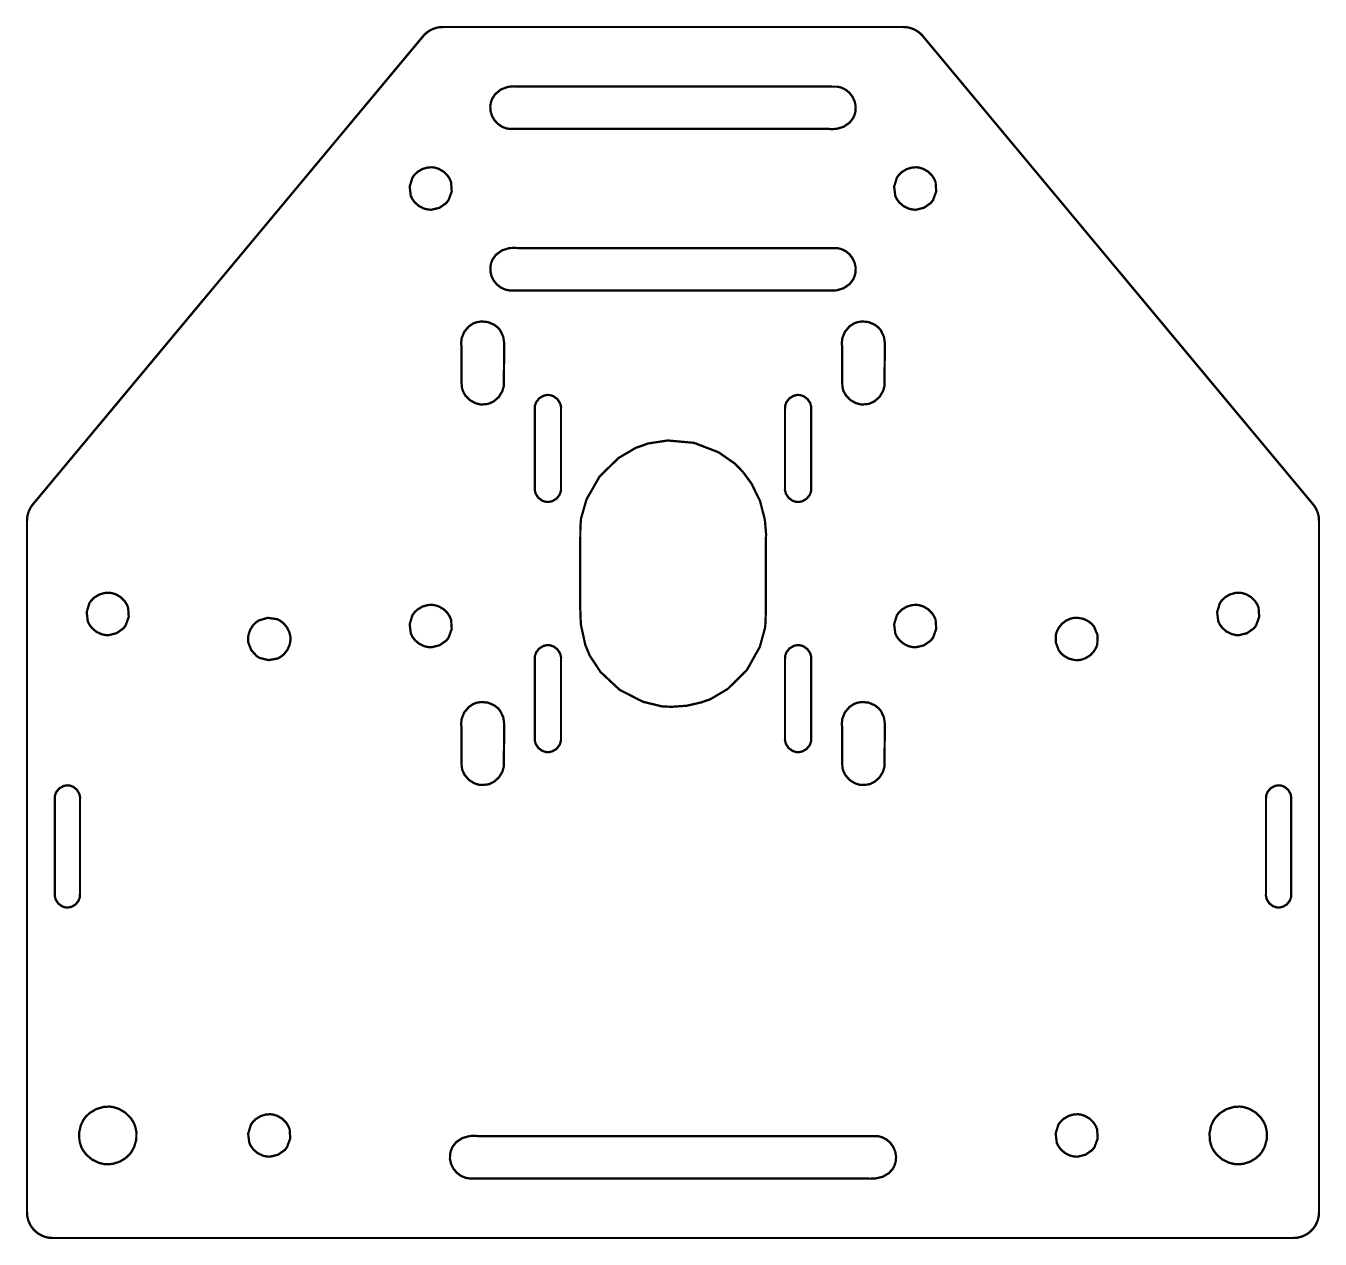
# Model space of a CAD drawing. Extents: x 0 to 6.31, y 0 to 5.92.
import ezdxf

# ---------------------------------------------------------------- set-up
doc = ezdxf.new("R2010")
doc.units = 0
doc.layers.get('0').update_dxf_attribs({"linetype": 'CONTINUOUS'})

msp = doc.modelspace()

# ---------------------------------------------------------------- linework, layer by layer
at = {"color": 0, "const_width": 0.0111111}
for points in [[(6.17974, 0.00553386), (6.18549, 0.00569661), (6.19119, 0.00607639), (6.19689, 0.00672743), (6.20253, 0.00764974), (6.20844, 0.00889757), (6.21431, 0.0104167), (6.22011, 0.012207), (6.22581, 0.0143229), (6.23161, 0.0168186), (6.23725, 0.0195856), (6.24278, 0.0226237), (6.24815, 0.0259332), (6.25347, 0.0295682), (6.25857, 0.0335286), (6.26346, 0.0377061), (6.26818, 0.042155), (6.27257, 0.0468207), (6.27681, 0.0517578), (6.28071, 0.0568576), (6.2844, 0.0621203), (6.28771, 0.0674914), (6.29075, 0.0730251), (6.29351, 0.0787218), (6.29601, 0.0845269), (6.29807, 0.0902235), (6.29992, 0.0960286), (6.30143, 0.101888), (6.30268, 0.107802), (6.3036, 0.113444), (6.30425, 0.119141), (6.30464, 0.124837), (6.30474, 0.130534), (6.30474, 3.50358), (6.30464, 3.509), (6.30425, 3.51443), (6.30371, 3.51981), (6.30285, 3.52518), (6.30181, 3.53054), (6.30051, 3.53581), (6.29904, 3.54101), (6.29731, 3.54617), (6.29536, 3.55122), (6.29318, 3.55615), (6.29075, 3.56104), (6.28814, 3.56581), (6.28538, 3.57047), (6.28233, 3.57497), (6.27914, 3.57937), (6.27576, 3.58361), (4.37375, 5.8661), (4.36931, 5.87115), (4.36453, 5.87597), (4.35954, 5.88053), (4.35433, 5.88482), (4.34874, 5.88889), (4.34293, 5.89268), (4.33692, 5.89615), (4.33074, 5.89925), (4.32438, 5.90201), (4.31787, 5.9044), (4.31125, 5.90647), (4.30453, 5.90815), (4.2979, 5.9094), (4.29124, 5.91032), (4.28444, 5.91086), (4.27772, 5.91108), (2.03261, 5.91108), (2.02588, 5.91086), (2.0191, 5.91032), (2.01243, 5.9094), (2.00575, 5.90815), (1.99908, 5.90647), (1.99246, 5.9044), (1.98594, 5.90201), (1.9796, 5.89925), (1.97342, 5.89615), (1.96739, 5.89268), (1.96158, 5.88889), (1.956, 5.88482), (1.95079, 5.88053), (1.94581, 5.87597), (1.94103, 5.87115), (1.93658, 5.8661), (0.0345053, 3.58361), (0.0311415, 3.57937), (0.0279949, 3.57497), (0.0249567, 3.57047), (0.0221897, 3.56581), (0.0195856, 3.56104), (0.0171442, 3.55615), (0.014974, 3.55122), (0.0130208, 3.54617), (0.0112847, 3.54101), (0.00976563, 3.53581), (0.00851779, 3.53054), (0.00748699, 3.52518), (0.00661893, 3.51981), (0.00602214, 3.51443), (0.00569661, 3.509), (0.00553386, 3.50358), (0.00553386, 0.130534), (0.00569661, 0.124837), (0.00607639, 0.119141), (0.00672743, 0.113444), (0.00764974, 0.107802), (0.00889757, 0.101888), (0.0104167, 0.0960286), (0.012207, 0.0902235), (0.0143229, 0.0845269), (0.0168186, 0.0787218), (0.0195856, 0.0730251), (0.0226237, 0.0674914), (0.0259332, 0.0621203), (0.0296224, 0.0568576), (0.0335286, 0.0517578), (0.0377061, 0.0468207), (0.042155, 0.042155), (0.0468207, 0.0377061), (0.0517578, 0.0335286), (0.0568576, 0.0295682), (0.0621744, 0.0259332), (0.0675456, 0.0226237), (0.0730794, 0.0195856), (0.0787218, 0.0168186), (0.0845269, 0.0143229), (0.0902235, 0.012207), (0.0960286, 0.0104167), (0.101888, 0.00889757), (0.107802, 0.00764974), (0.113444, 0.00672743), (0.119141, 0.00607639), (0.124837, 0.00569661), (0.130534, 0.00553386), (6.17974, 0.00553386)], [(2.36778, 5.41401), (2.3616, 5.41379), (2.34299, 5.41656), (2.32026, 5.42535), (2.3004, 5.43935), (2.28407, 5.45751), (2.27214, 5.47879), (2.26531, 5.50211), (2.26426, 5.52647), (2.26768, 5.54497), (2.26992, 5.55067), (2.27262, 5.55946), (2.28808, 5.58356), (2.31679, 5.60682), (2.35189, 5.61957), (2.38021, 5.62196), (2.38943, 5.62071), (2.51964, 5.62067), (3.82178, 5.62056), (3.95199, 5.62028), (3.95806, 5.61996), (3.97629, 5.61556), (3.99804, 5.60482), (4.0165, 5.58914), (4.03108, 5.56972), (4.04107, 5.54758), (4.0459, 5.52382), (4.04482, 5.49962), (4.03988, 5.48156), (4.03722, 5.47601), (4.0339, 5.46778), (4.01725, 5.44569), (3.98812, 5.42507), (3.9535, 5.4145), (3.92611, 5.41287), (3.91726, 5.41401), (2.36778, 5.41401)], [(1.96935, 5.0204), (1.96246, 5.02067), (1.942, 5.02539), (1.9171, 5.03754), (1.89615, 5.05572), (1.88385, 5.07269), (1.88097, 5.07889), (1.87685, 5.08718), (1.87115, 5.13254), (1.88456, 5.17632), (1.89003, 5.18375), (1.89393, 5.1894), (1.90901, 5.204), (1.93272, 5.21832), (1.95942, 5.22601), (1.98036, 5.22711), (1.98719, 5.22618), (1.99388, 5.22542), (2.01351, 5.21918), (2.037, 5.20551), (2.05626, 5.18625), (2.06728, 5.16883), (2.06976, 5.16254), (2.07329, 5.15414), (2.07622, 5.10894), (2.06065, 5.0664), (2.0549, 5.05931), (2.04981, 5.0529), (2.01676, 5.02962), (1.97749, 5.02001), (1.96935, 5.0204)], [(4.33154, 5.0204), (4.32465, 5.02067), (4.30419, 5.02539), (4.27929, 5.03754), (4.25836, 5.05572), (4.24604, 5.07269), (4.24317, 5.07889), (4.23904, 5.08718), (4.23335, 5.13254), (4.24675, 5.17632), (4.25222, 5.18375), (4.25613, 5.1894), (4.27121, 5.204), (4.29492, 5.21832), (4.32161, 5.22601), (4.34256, 5.22711), (4.34939, 5.22618), (4.35607, 5.22542), (4.37571, 5.21918), (4.39925, 5.20551), (4.41851, 5.18625), (4.42953, 5.16883), (4.43201, 5.16254), (4.43554, 5.15414), (4.43847, 5.10894), (4.42285, 5.0664), (4.4171, 5.05931), (4.41206, 5.0529), (4.37896, 5.02962), (4.33968, 5.02001), (4.33154, 5.0204)], [(2.36301, 4.62674), (2.35682, 4.62679), (2.33832, 4.63043), (2.31603, 4.64025), (2.29682, 4.65522), (2.28136, 4.67415), (2.27046, 4.69601), (2.26471, 4.71967), (2.26486, 4.74403), (2.26915, 4.76237), (2.27165, 4.76801), (2.27474, 4.77658), (2.29118, 4.79969), (2.32058, 4.8214), (2.35585, 4.83279), (2.38396, 4.83453), (2.39307, 4.83328), (2.52294, 4.83322), (3.82206, 4.83317), (3.95199, 4.8329), (3.95806, 4.83257), (3.97629, 4.82818), (3.99804, 4.81743), (4.0165, 4.80176), (4.03108, 4.78228), (4.04107, 4.76014), (4.0459, 4.73643), (4.04482, 4.71218), (4.03988, 4.69412), (4.03722, 4.68858), (4.0339, 4.68033), (4.01725, 4.65826), (3.98812, 4.63769), (3.9535, 4.62706), (3.92611, 4.62549), (3.91726, 4.62663), (3.78771, 4.62668), (2.49251, 4.62668), (2.36301, 4.62674)], [(2.22206, 4.07042), (2.21425, 4.07075), (2.19103, 4.07688), (2.16351, 4.09244), (2.14182, 4.1154), (2.13037, 4.1365), (2.12825, 4.14399), (2.12642, 4.1499), (2.12369, 4.18028), (2.12408, 4.21094), (2.12386, 4.21701), (2.12381, 4.22874), (2.12369, 4.3456), (2.12354, 4.35726), (2.12213, 4.36572), (2.12435, 4.39204), (2.13715, 4.42437), (2.15967, 4.45096), (2.18164, 4.46565), (2.18972, 4.46853), (2.1971, 4.47151), (2.2214, 4.47537), (2.25358, 4.47206), (2.28336, 4.45925), (2.30268, 4.44407), (2.30772, 4.43782), (2.31233, 4.43246), (2.32758, 4.40099), (2.33257, 4.36626), (2.33214, 4.35926), (2.33192, 4.34321), (2.33051, 4.18229), (2.33024, 4.16618), (2.32975, 4.15826), (2.32286, 4.1346), (2.30599, 4.10699), (2.28153, 4.08578), (2.25939, 4.07508), (2.25163, 4.07329), (2.24918, 4.07269), (2.2245, 4.07032), (2.22206, 4.07042)], [(4.07796, 4.07042), (4.07015, 4.07075), (4.04693, 4.07682), (4.01942, 4.09239), (3.99772, 4.1154), (3.98628, 4.1365), (3.98415, 4.14399), (3.98232, 4.1499), (3.9796, 4.18028), (3.97999, 4.21094), (3.97976, 4.21701), (3.97971, 4.22874), (3.9796, 4.3456), (3.97944, 4.35726), (3.97803, 4.36572), (3.98025, 4.39204), (3.99306, 4.42437), (4.01557, 4.45096), (4.03754, 4.46565), (4.04563, 4.46853), (4.053, 4.47151), (4.07731, 4.47537), (4.10949, 4.47206), (4.13926, 4.45925), (4.15858, 4.44407), (4.16363, 4.43782), (4.16824, 4.43246), (4.18349, 4.40099), (4.18847, 4.36626), (4.18804, 4.35926), (4.18782, 4.34321), (4.18642, 4.18229), (4.18614, 4.16618), (4.18571, 4.15826), (4.17882, 4.1346), (4.16189, 4.10699), (4.13747, 4.08578), (4.11529, 4.07508), (4.10753, 4.07329), (4.10508, 4.07269), (4.0804, 4.07032), (4.07796, 4.07042)], [(2.54226, 3.59494), (2.53629, 3.59511), (2.51861, 3.60064), (2.49897, 3.61481), (2.48574, 3.63504), (2.48101, 3.65294), (2.48118, 3.65886), (2.48118, 3.69211), (2.48122, 4.02447), (2.48139, 4.05767), (2.48172, 4.06364), (2.4879, 4.08128), (2.50293, 4.10047), (2.52387, 4.11296), (2.5421, 4.11692), (2.54807, 4.11649), (2.55399, 4.11638), (2.57167, 4.11083), (2.59131, 4.09668), (2.60454, 4.07644), (2.60926, 4.05854), (2.60915, 4.05257), (2.6091, 4.01937), (2.60906, 3.68701), (2.60894, 3.65375), (2.60856, 3.64779), (2.60232, 3.6301), (2.58735, 3.61094), (2.56651, 3.59858), (2.54818, 3.59462), (2.54221, 3.59494), (2.54226, 3.59494)], [(3.76226, 3.59494), (3.75629, 3.59511), (3.73861, 3.60064), (3.71897, 3.61481), (3.70574, 3.63504), (3.70101, 3.65294), (3.70117, 3.65886), (3.70117, 3.69211), (3.70122, 4.02447), (3.70139, 4.05767), (3.70171, 4.06364), (3.7079, 4.08128), (3.72293, 4.10047), (3.74387, 4.11296), (3.7621, 4.11692), (3.76807, 4.11649), (3.77399, 4.11638), (3.79167, 4.11083), (3.81131, 4.09668), (3.82454, 4.07644), (3.82926, 4.05854), (3.82915, 4.05257), (3.8291, 4.01937), (3.82904, 3.68701), (3.82894, 3.65375), (3.82856, 3.64779), (3.82232, 3.6301), (3.8074, 3.611), (3.78651, 3.59858), (3.76824, 3.59462), (3.76226, 3.59494)], [(3.13444, 2.59657), (3.10286, 2.59771), (3.00879, 2.62039), (2.89518, 2.67865), (2.80176, 2.76574), (2.74858, 2.84657), (2.73687, 2.87588), (2.72825, 2.89524), (2.70594, 2.99696), (2.70188, 3.10161), (2.70242, 3.1224), (2.70269, 3.1524), (2.70324, 3.45247), (2.70432, 3.48242), (2.70671, 3.51417), (2.73356, 3.60786), (2.79742, 3.71946), (2.88949, 3.80925), (2.97342, 3.85878), (3.00353, 3.86908), (3.03336, 3.8801), (3.12972, 3.89475), (3.25782, 3.88319), (3.37782, 3.83686), (3.45779, 3.78114), (3.47971, 3.75808), (3.49615, 3.74143), (3.53819, 3.68403), (3.57954, 3.59939), (3.60303, 3.50808), (3.60906, 3.43728), (3.60792, 3.41379), (3.60764, 3.38058), (3.60726, 3.04861), (3.60644, 3.0154), (3.60449, 2.98329), (3.5785, 2.88813), (3.51486, 2.77453), (3.4221, 2.68317), (3.33724, 2.63282), (3.30681, 2.62235), (3.29303, 2.61746), (3.2219, 2.60113), (3.14903, 2.59592), (3.13444, 2.59657)], [(0.394532, 2.94558), (0.387642, 2.94586), (0.367188, 2.95057), (0.342285, 2.96272), (0.321343, 2.9809), (0.309028, 2.99789), (0.306153, 3.00407), (0.302029, 3.01238), (0.296332, 3.05778), (0.309733, 3.10151), (0.315212, 3.10894), (0.319119, 3.11458), (0.334201, 3.12918), (0.35791, 3.1435), (0.384603, 3.15121), (0.405544, 3.15229), (0.412381, 3.15136), (0.419054, 3.15061), (0.438693, 3.14442), (0.46224, 3.13069), (0.4815, 3.11143), (0.492512, 3.09403), (0.495008, 3.08772), (0.498535, 3.07932), (0.501465, 3.03413), (0.48584, 2.9916), (0.480089, 2.98449), (0.475043, 2.97808), (0.441949, 2.95481), (0.402669, 2.94521), (0.394532, 2.94558)], [(5.90636, 2.94558), (5.89947, 2.94586), (5.87901, 2.95057), (5.85411, 2.96272), (5.83317, 2.9809), (5.82086, 2.99789), (5.81799, 3.00407), (5.81386, 3.01238), (5.80817, 3.05778), (5.82156, 3.10151), (5.82704, 3.10894), (5.83094, 3.11458), (5.84603, 3.12918), (5.86974, 3.1435), (5.89643, 3.15121), (5.91737, 3.15229), (5.92421, 3.15136), (5.93088, 3.15061), (5.95053, 3.14442), (5.97401, 3.13069), (5.99328, 3.11143), (6.00429, 3.09403), (6.00678, 3.08772), (6.01031, 3.07932), (6.01324, 3.03413), (5.99767, 2.9916), (5.99192, 2.98449), (5.98682, 2.97808), (5.95378, 2.95481), (5.9145, 2.94521), (5.90636, 2.94558)], [(1.96935, 2.88656), (1.96246, 2.88683), (1.942, 2.89154), (1.9171, 2.90369), (1.89615, 2.92188), (1.88385, 2.93886), (1.88097, 2.94504), (1.87685, 2.95335), (1.87115, 2.99869), (1.88456, 3.04249), (1.89003, 3.04992), (1.89393, 3.05556), (1.90901, 3.07015), (1.93272, 3.08447), (1.95942, 3.09212), (1.98036, 3.09326), (1.98719, 3.09229), (1.99388, 3.09153), (2.01351, 3.08535), (2.037, 3.07161), (2.05626, 3.05236), (2.06728, 3.03494), (2.06976, 3.02865), (2.07329, 3.02024), (2.07622, 2.9751), (2.06065, 2.93257), (2.0549, 2.92546), (2.04981, 2.91906), (2.01676, 2.89578), (1.97749, 2.88618), (1.96935, 2.88656)], [(4.33154, 2.88656), (4.32465, 2.88683), (4.30419, 2.89154), (4.27929, 2.90369), (4.25836, 2.92188), (4.24604, 2.93886), (4.24317, 2.94504), (4.23904, 2.95335), (4.23335, 2.99869), (4.24675, 3.04249), (4.25222, 3.04992), (4.25613, 3.05556), (4.27121, 3.07015), (4.29492, 3.08447), (4.32161, 3.09212), (4.34256, 3.09326), (4.34939, 3.09229), (4.35607, 3.09153), (4.37571, 3.08535), (4.39925, 3.07161), (4.41851, 3.05236), (4.42953, 3.03494), (4.43201, 3.02865), (4.43554, 3.02024), (4.43847, 2.9751), (4.42285, 2.93257), (4.4171, 2.92546), (4.41206, 2.91906), (4.37896, 2.89578), (4.33968, 2.88618), (4.33154, 2.88656)], [(1.08371, 2.91737), (1.08306, 2.92404), (1.08474, 2.94444), (1.09288, 2.97021), (1.10726, 2.99306), (1.12169, 3.00754), (1.12723, 3.01133), (1.13477, 3.01676), (1.17893, 3.02983), (1.2245, 3.02349), (1.2328, 3.01921), (1.23904, 3.01622), (1.25602, 3.00342), (1.27403, 2.98182), (1.2857, 2.95628), (1.28993, 2.93544), (1.28998, 2.92844), (1.29015, 2.9215), (1.28657, 2.9005), (1.27566, 2.87451), (1.2583, 2.85238), (1.24164, 2.83903), (1.23551, 2.83578), (1.22748, 2.83137), (1.18294, 2.82362), (1.13905, 2.83458), (1.1314, 2.83951), (1.12468, 2.84375), (1.09853, 2.87294), (1.08442, 2.9095), (1.08371, 2.91737)], [(5.02436, 2.95535), (5.02615, 2.96186), (5.03526, 2.98042), (5.0524, 3.00163), (5.07438, 3.01774), (5.09332, 3.02593), (5.09993, 3.0274), (5.10667, 3.02908), (5.12793, 3.03011), (5.1556, 3.02501), (5.18093, 3.01286), (5.19749, 2.99951), (5.20199, 2.99414), (5.20811, 2.98719), (5.22542, 2.94461), (5.22358, 2.89865), (5.22021, 2.88997), (5.21783, 2.88368), (5.20719, 2.866), (5.18832, 2.84631), (5.16504, 2.83214), (5.14551, 2.82553), (5.13883, 2.8246), (5.13206, 2.82357), (5.11106, 2.82422), (5.08425, 2.83137), (5.06022, 2.84526), (5.04482, 2.85954), (5.04081, 2.86507), (5.03597, 2.87142), (5.02203, 2.90831), (5.02208, 2.94775), (5.02436, 2.95535)], [(2.54226, 2.37494), (2.53629, 2.37511), (2.51861, 2.38064), (2.49897, 2.39481), (2.48574, 2.41504), (2.48101, 2.43294), (2.48118, 2.43886), (2.48118, 2.47211), (2.48122, 2.80447), (2.48139, 2.83768), (2.48172, 2.84364), (2.4879, 2.86128), (2.50293, 2.88049), (2.52387, 2.89296), (2.5421, 2.89692), (2.54807, 2.89649), (2.55399, 2.89638), (2.57167, 2.89085), (2.59131, 2.87668), (2.60454, 2.85644), (2.60926, 2.83854), (2.60915, 2.83257), (2.6091, 2.79937), (2.60906, 2.46701), (2.60894, 2.43375), (2.60856, 2.42779), (2.60232, 2.4101), (2.58735, 2.39094), (2.56651, 2.37858), (2.54818, 2.37463), (2.54221, 2.37494), (2.54226, 2.37494)], [(3.76226, 2.37494), (3.75629, 2.37511), (3.73861, 2.38064), (3.71897, 2.39481), (3.70574, 2.41504), (3.70101, 2.43294), (3.70117, 2.43886), (3.70117, 2.47211), (3.70122, 2.80447), (3.70139, 2.83768), (3.70171, 2.84364), (3.7079, 2.86128), (3.72293, 2.88049), (3.74387, 2.89296), (3.7621, 2.89692), (3.76807, 2.89649), (3.77399, 2.89638), (3.79167, 2.89085), (3.81131, 2.87668), (3.82454, 2.85644), (3.82926, 2.83854), (3.82915, 2.83257), (3.8291, 2.79937), (3.82904, 2.46696), (3.82894, 2.43371), (3.82856, 2.42774), (3.82232, 2.41004), (3.8074, 2.39094), (3.78651, 2.37853), (3.76824, 2.37463), (3.76226, 2.37494)], [(2.21733, 2.21485), (2.20953, 2.2155), (2.18658, 2.22271), (2.15978, 2.23958), (2.13911, 2.26367), (2.12869, 2.28532), (2.12696, 2.29292), (2.1256, 2.2985), (2.12369, 2.32688), (2.12408, 2.35547), (2.12386, 2.36111), (2.12381, 2.37283), (2.12369, 2.48969), (2.12354, 2.50136), (2.12213, 2.50982), (2.12435, 2.53614), (2.13715, 2.56847), (2.15967, 2.59506), (2.18164, 2.60975), (2.18972, 2.61262), (2.1971, 2.61561), (2.2214, 2.61947), (2.25358, 2.61615), (2.28336, 2.60335), (2.30268, 2.58817), (2.30772, 2.58192), (2.31233, 2.57656), (2.32758, 2.54508), (2.33257, 2.51036), (2.33214, 2.50336), (2.33192, 2.48731), (2.33051, 2.32639), (2.33024, 2.31028), (2.32981, 2.30236), (2.32292, 2.27869), (2.30599, 2.25108), (2.28157, 2.22982), (2.25939, 2.21912), (2.25163, 2.21733), (2.24881, 2.21669), (2.22021, 2.21463), (2.21733, 2.21485)], [(4.07324, 2.21485), (4.06543, 2.2155), (4.04249, 2.22271), (4.01568, 2.23958), (3.99501, 2.26367), (3.9846, 2.28532), (3.98286, 2.29292), (3.9815, 2.2985), (3.9796, 2.32688), (3.97999, 2.35547), (3.97976, 2.36111), (3.97971, 2.37283), (3.9796, 2.48969), (3.97944, 2.50136), (3.97803, 2.50982), (3.98025, 2.53614), (3.99306, 2.56847), (4.01557, 2.59506), (4.03754, 2.60975), (4.04563, 2.61262), (4.053, 2.61561), (4.07731, 2.61947), (4.10949, 2.61615), (4.13926, 2.60335), (4.15858, 2.58817), (4.16363, 2.58192), (4.16824, 2.57656), (4.18349, 2.54508), (4.18847, 2.51036), (4.18804, 2.50336), (4.18782, 2.48731), (4.18642, 2.32639), (4.18614, 2.31028), (4.18571, 2.30236), (4.17882, 2.27869), (4.16189, 2.25108), (4.13747, 2.22982), (4.11529, 2.21912), (4.10753, 2.21733), (4.10471, 2.21669), (4.07611, 2.21463), (4.07324, 2.21485)], [(0.199599, 1.61729), (0.193739, 1.61746), (0.176269, 1.62299), (0.157172, 1.63732), (0.144586, 1.65761), (0.140517, 1.67546), (0.140896, 1.68126), (0.140896, 1.72092), (0.141004, 2.11724), (0.141168, 2.15685), (0.141547, 2.16282), (0.148058, 2.18024), (0.163629, 2.19879), (0.185004, 2.21029), (0.203342, 2.21317), (0.209256, 2.21235), (0.214899, 2.21186), (0.231446, 2.20551), (0.249349, 2.19075), (0.260796, 2.17057), (0.264324, 2.15315), (0.263943, 2.14746), (0.263889, 2.10796), (0.263781, 1.71272), (0.263672, 1.67318), (0.263238, 1.66749), (0.257161, 1.65067), (0.242731, 1.63249), (0.222765, 1.62071), (0.205296, 1.61697), (0.199599, 1.61729)], [(6.10508, 1.61729), (6.09924, 1.61746), (6.08176, 1.62299), (6.06267, 1.63732), (6.05007, 1.65761), (6.04601, 1.67546), (6.04639, 1.68126), (6.04639, 1.72086), (6.04644, 2.11692), (6.0466, 2.15653), (6.04693, 2.16249), (6.05344, 2.18001), (6.06901, 2.19868), (6.09039, 2.21029), (6.10883, 2.21317), (6.11475, 2.21235), (6.12039, 2.21186), (6.13699, 2.20551), (6.15483, 2.19075), (6.16635, 2.17057), (6.16982, 2.15315), (6.16943, 2.14746), (6.16938, 2.10796), (6.16928, 1.71272), (6.16917, 1.67318), (6.16872, 1.66749), (6.16265, 1.65067), (6.14822, 1.63249), (6.12825, 1.62071), (6.11079, 1.61697), (6.10508, 1.61729)], [(0.39285, 0.365126), (0.383518, 0.365506), (0.355686, 0.371907), (0.321832, 0.3884), (0.293349, 0.41314), (0.276585, 0.436199), (0.272678, 0.444607), (0.268554, 0.452908), (0.26096, 0.480197), (0.259278, 0.517578), (0.267307, 0.554144), (0.279406, 0.579699), (0.284885, 0.587185), (0.290201, 0.594835), (0.31071, 0.614746), (0.34299, 0.634278), (0.379286, 0.644694), (0.407769, 0.646268), (0.417046, 0.644965), (0.426107, 0.643881), (0.452854, 0.635471), (0.484864, 0.616863), (0.511068, 0.590712), (0.526042, 0.567057), (0.529406, 0.558485), (0.532932, 0.550076), (0.538738, 0.522624), (0.538249, 0.485568), (0.528267, 0.449924), (0.514974, 0.425239), (0.509224, 0.418078), (0.504124, 0.411621), (0.485678, 0.394749), (0.457357, 0.377658), (0.42589, 0.367567), (0.401042, 0.364746), (0.39285, 0.365126)], [(5.90462, 0.365126), (5.89535, 0.365506), (5.86774, 0.371853), (5.83399, 0.388129), (5.80556, 0.412651), (5.78879, 0.435493), (5.78483, 0.443847), (5.78071, 0.452094), (5.773, 0.479221), (5.771, 0.516385), (5.77865, 0.552789), (5.79042, 0.578342), (5.79579, 0.585829), (5.80106, 0.593588), (5.8214, 0.613824), (5.85368, 0.633789), (5.89003, 0.644586), (5.91868, 0.646322), (5.928, 0.645074), (5.93712, 0.644043), (5.96408, 0.635742), (5.99631, 0.617133), (6.02274, 0.590875), (6.03782, 0.567057), (6.04124, 0.558485), (6.04476, 0.550076), (6.05057, 0.522624), (6.05007, 0.485568), (6.0401, 0.449924), (6.02681, 0.425239), (6.02106, 0.418078), (6.01594, 0.411621), (5.9975, 0.394749), (5.96918, 0.377658), (5.93767, 0.367567), (5.91282, 0.364746), (5.90462, 0.365126)], [(1.18191, 0.402289), (1.17502, 0.402561), (1.15457, 0.407281), (1.12967, 0.419433), (1.10872, 0.437608), (1.09641, 0.45459), (1.09353, 0.460775), (1.08941, 0.469075), (1.08371, 0.514432), (1.09711, 0.558214), (1.10259, 0.565647), (1.1065, 0.571289), (1.12158, 0.585883), (1.14534, 0.600206), (1.17198, 0.60791), (1.19293, 0.608996), (1.19976, 0.608074), (1.20643, 0.607314), (1.22607, 0.601074), (1.24962, 0.587403), (1.26888, 0.568143), (1.27989, 0.550726), (1.28239, 0.544433), (1.28592, 0.536025), (1.28885, 0.490831), (1.27322, 0.448296), (1.26747, 0.441189), (1.26242, 0.434788), (1.22933, 0.411513), (1.19005, 0.40191), (1.18191, 0.402289)], [(5.11893, 0.402289), (5.11203, 0.402561), (5.09158, 0.407281), (5.06668, 0.419433), (5.04574, 0.437608), (5.03342, 0.45459), (5.03054, 0.460775), (5.02642, 0.469075), (5.02072, 0.514432), (5.03413, 0.558214), (5.03961, 0.565647), (5.04351, 0.571289), (5.0586, 0.585883), (5.08236, 0.600206), (5.109, 0.60791), (5.12993, 0.608996), (5.13678, 0.608074), (5.14344, 0.607314), (5.16308, 0.601074), (5.18664, 0.587403), (5.20589, 0.568143), (5.2169, 0.550726), (5.2194, 0.544433), (5.22293, 0.536025), (5.22586, 0.490831), (5.21024, 0.448296), (5.20449, 0.441189), (5.19943, 0.434788), (5.16635, 0.411513), (5.12706, 0.40191), (5.11893, 0.402289)], [(2.1709, 0.295899), (2.16444, 0.295628), (2.14486, 0.298665), (2.12131, 0.308322), (2.10097, 0.323622), (2.08469, 0.343317), (2.07329, 0.366211), (2.0676, 0.391004), (2.06842, 0.41645), (2.07368, 0.435547), (2.07656, 0.441297), (2.07997, 0.449815), (2.09754, 0.472439), (2.12815, 0.492785), (2.16417, 0.502767), (2.19243, 0.503907), (2.20167, 0.502604), (2.36393, 0.50255), (3.9866, 0.502442), (4.14887, 0.502171), (4.15517, 0.501844), (4.17404, 0.497179), (4.1964, 0.485786), (4.21511, 0.469185), (4.22954, 0.448622), (4.2391, 0.425347), (4.24294, 0.400608), (4.24056, 0.375651), (4.23432, 0.35726), (4.23118, 0.351725), (4.22726, 0.343533), (4.20861, 0.322211), (4.17736, 0.303765), (4.14128, 0.29541), (4.11339, 0.29476), (4.10428, 0.295899), (2.1709, 0.295899)]]:
    msp.add_lwpolyline(points, close=True, dxfattribs=at)

doc.saveas('drawing.dxf')
